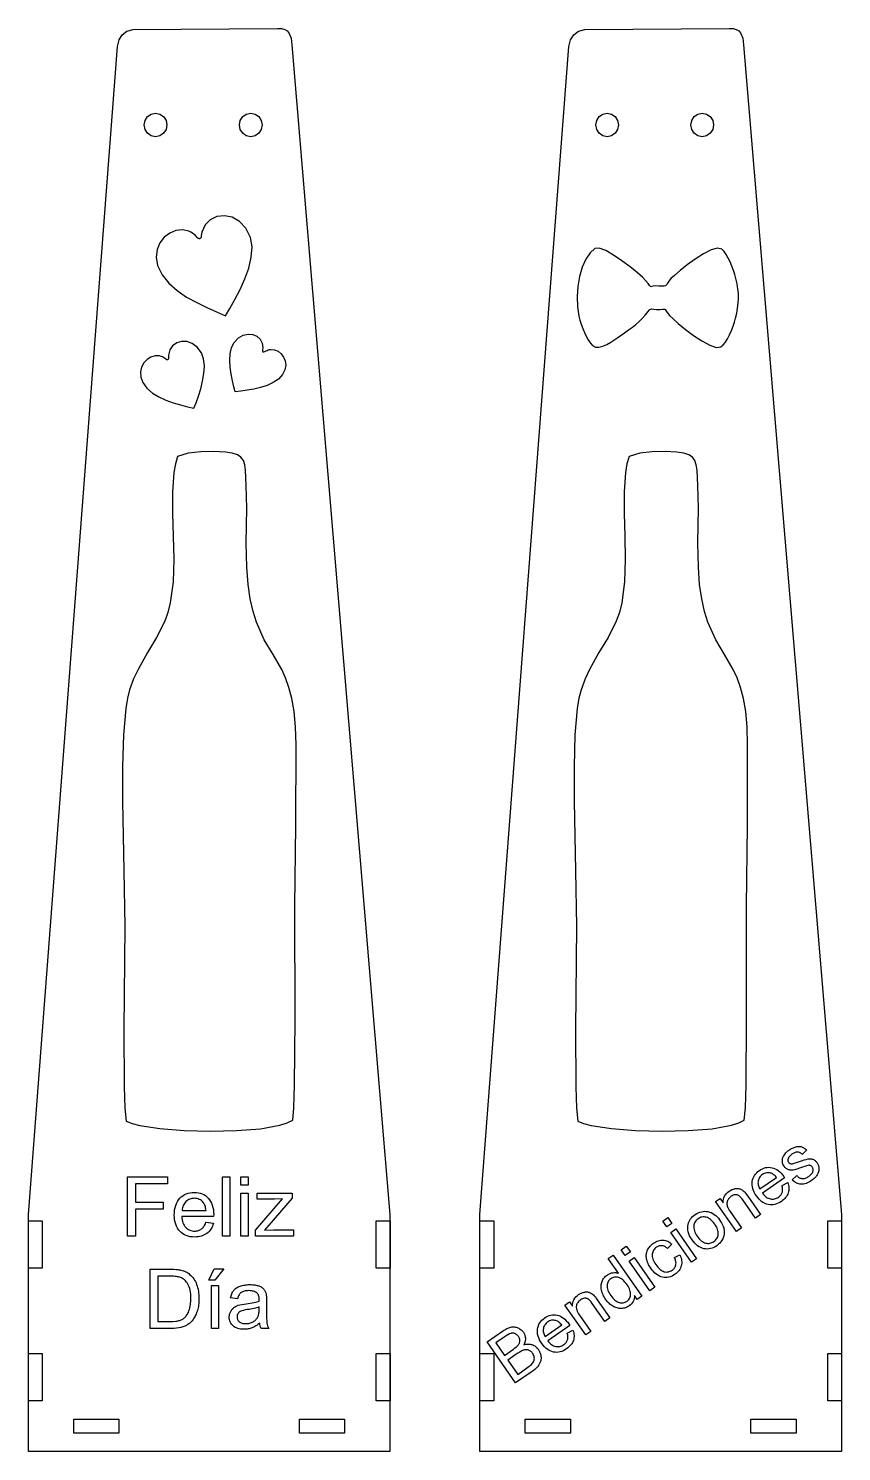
# Model space of a CAD drawing. Extents: x -1652 to 1470, y -458 to 1785.
# Drawn here: x -325.2 to -119.4, y -0.2 to 359.8 of the extents above; entities that cross this region are included whole.
import ezdxf

# ---------------------------------------------------------------- set-up
doc = ezdxf.new("R2010")
doc.units = 0
doc.layers.add('LAYER_1', color=7, linetype='CONTINUOUS')

msp = doc.modelspace()

# ---------------------------------------------------------------- linework, layer by layer
at = {"layer": 'LAYER_1', "color": 114}
for points in [[(-298.6866, 359.5224), (-262.1616, 359.8224), (-261.1616, 359.7724), (-260.3616, 359.5474), (-259.7366, 359.1974), (-259.2866, 358.6974), (-258.7366, 357.3724), (-258.5366, 355.6974), (-233.7616, 59.7724), (-233.7616, -0.1776), (-325.2366, -0.1776), (-325.2366, 59.7724), (-302.7116, 355.2724), (-302.2866, 356.9474), (-301.5116, 358.2224), (-300.3366, 359.0974), (-298.6866, 359.5224)], [(-184.3865, 359.5224), (-147.8615, 359.8224), (-146.8615, 359.7724), (-146.0615, 359.5474), (-145.4365, 359.1974), (-144.9865, 358.6974), (-144.4365, 357.3724), (-144.2365, 355.6974), (-119.4615, 59.7724), (-119.4615, -0.1776), (-210.9365, -0.1776), (-210.9365, 59.7724), (-188.4115, 355.2724), (-187.9865, 356.9474), (-187.2115, 358.2224), (-186.0365, 359.0974), (-184.3865, 359.5224)], [(-293.0616, 338.4224), (-291.9366, 338.1724), (-291.0366, 337.5474), (-290.4116, 336.5724), (-290.1866, 335.4224), (-290.4116, 334.2474), (-291.0366, 333.2974), (-291.9366, 332.6474), (-293.0616, 332.4224), (-294.1616, 332.6474), (-295.0866, 333.2974), (-295.6866, 334.2474), (-295.9116, 335.4224), (-295.6866, 336.5724), (-295.0866, 337.5474), (-294.1616, 338.1724), (-293.0616, 338.4224)], [(-268.9616, 338.4224), (-267.8616, 338.1724), (-266.9366, 337.5474), (-266.3366, 336.5724), (-266.1116, 335.4224), (-266.3366, 334.2474), (-266.9366, 333.2974), (-267.8616, 332.6474), (-268.9616, 332.4224), (-270.0866, 332.6474), (-270.9866, 333.2974), (-271.6116, 334.2474), (-271.8366, 335.4224), (-271.6116, 336.5724), (-270.9866, 337.5474), (-270.0866, 338.1724), (-268.9616, 338.4224)], [(-178.7615, 338.4224), (-177.6365, 338.1724), (-176.7365, 337.5474), (-176.1115, 336.5724), (-175.8865, 335.4224), (-176.1115, 334.2474), (-176.7365, 333.2974), (-177.6365, 332.6474), (-178.7615, 332.4224), (-179.8615, 332.6474), (-180.7865, 333.2974), (-181.3865, 334.2474), (-181.6115, 335.4224), (-181.3865, 336.5724), (-180.7865, 337.5474), (-179.8615, 338.1724), (-178.7615, 338.4224)], [(-154.6615, 338.4224), (-153.5615, 338.1724), (-152.6365, 337.5474), (-152.0365, 336.5724), (-151.8115, 335.4224), (-152.0365, 334.2474), (-152.6365, 333.2974), (-153.5615, 332.6474), (-154.6615, 332.4224), (-155.7865, 332.6474), (-156.6865, 333.2974), (-157.3115, 334.2474), (-157.5365, 335.4224), (-157.3115, 336.5724), (-156.6865, 337.5474), (-155.7865, 338.1724), (-154.6615, 338.4224)], [(-292.5271, 299.8773), (-291.3729, 297.4844), (-289.6794, 295.3736), (-287.5752, 293.5176), (-285.189, 291.8893), (-282.6494, 290.4614), (-280.0851, 289.2067), (-277.6246, 288.0981), (-275.3965, 287.1083), (-274.2502, 288.9791), (-272.9627, 291.228), (-271.6551, 293.7532), (-270.4481, 296.4527), (-269.4628, 299.2248), (-268.82, 301.9675), (-268.6407, 304.5791), (-269.0457, 306.9576), (-270.2157, 309.3416), (-271.8046, 311.0281), (-273.6554, 312.0491), (-275.611, 312.4371), (-277.5142, 312.2243), (-279.2079, 311.4429), (-280.5351, 310.1252), (-281.3386, 308.3036), (-281.4771, 307.4313), (-281.5348, 306.9605), (-281.5862, 306.8547), (-281.6542, 306.7689), (-281.7359, 306.7035), (-281.8286, 306.6588), (-281.9295, 306.6349), (-282.0358, 306.6322), (-282.1448, 306.651), (-282.2537, 306.6915), (-282.5104, 306.9405), (-282.9863, 307.4378), (-283.3089, 307.7297), (-283.6891, 308.0235), (-284.128, 308.2995), (-284.6264, 308.5375), (-286.2403, 308.8836), (-287.8878, 308.7058), (-289.4625, 308.0618), (-290.8583, 307.0097), (-291.9689, 305.6072), (-292.6881, 303.9124), (-292.9096, 301.9831), (-292.5271, 299.8773)], [(-260.8894, 272.3215), (-261.9589, 271.1439), (-263.2901, 270.22), (-264.8137, 269.5122), (-266.4605, 268.983), (-268.1613, 268.595), (-269.8469, 268.3107), (-271.448, 268.0926), (-272.8955, 267.9032), (-273.2356, 269.1722), (-273.5923, 270.6822), (-273.9137, 272.3543), (-274.1477, 274.1094), (-274.242, 275.8684), (-274.1447, 277.5524), (-273.8036, 279.0822), (-273.1667, 280.3789), (-272.0896, 281.5487), (-270.8907, 282.2467), (-269.6545, 282.5182), (-268.4658, 282.4085), (-267.4093, 281.9627), (-266.5698, 281.2261), (-266.0318, 280.244), (-265.8802, 279.0615), (-265.949, 278.5372), (-265.996, 278.257), (-265.9845, 278.1875), (-265.96, 278.1268), (-265.9242, 278.0753), (-265.8786, 278.0339), (-265.8247, 278.003), (-265.7642, 277.9834), (-265.6984, 277.9756), (-265.629, 277.9804), (-265.4393, 278.0797), (-265.0815, 278.2843), (-264.8467, 278.397), (-264.5784, 278.5011), (-264.2795, 278.5849), (-263.9529, 278.6368), (-262.9675, 278.5611), (-262.0518, 278.1789), (-261.2572, 277.5414), (-260.6348, 276.7), (-260.2356, 275.706), (-260.1109, 274.6107), (-260.3118, 273.4655), (-260.8894, 272.3215)], [(-296.2961, 270.2685), (-295.2447, 268.8046), (-293.8661, 267.5924), (-292.2428, 266.5984), (-290.4578, 265.7896), (-288.5937, 265.1327), (-286.7333, 264.5944), (-284.9594, 264.1416), (-283.3547, 263.741), (-282.8077, 265.1253), (-282.2106, 266.7787), (-281.6324, 268.6191), (-281.1418, 270.5643), (-280.8079, 272.5319), (-280.6994, 274.4399), (-280.8852, 276.206), (-281.4342, 277.7479), (-282.495, 279.204), (-283.7541, 280.1449), (-285.1104, 280.6106), (-286.4625, 280.641), (-287.7093, 280.276), (-288.7497, 279.5556), (-289.4823, 278.5199), (-289.806, 277.2086), (-289.7965, 276.6095), (-289.7799, 276.2881), (-289.8019, 276.2114), (-289.8372, 276.1461), (-289.8842, 276.0928), (-289.9409, 276.0521), (-290.0055, 276.0243), (-290.0763, 276.0101), (-290.1513, 276.0099), (-290.2288, 276.0242), (-290.4295, 276.1605), (-290.8057, 276.4372), (-291.0554, 276.5945), (-291.3439, 276.7463), (-291.6694, 276.8794), (-292.0303, 276.9801), (-293.1493, 277.0225), (-294.2293, 276.7108), (-295.2062, 276.0962), (-296.0158, 275.2298), (-296.5938, 274.1626), (-296.876, 272.946), (-296.7981, 271.6309), (-296.2961, 270.2685)], [(-287.5116, 251.5474), (-288.0366, 249.6474), (-288.4116, 247.4724), (-288.7616, 242.5974), (-288.7366, 237.1724), (-288.5616, 231.4224), (-288.4616, 225.5474), (-288.6366, 219.8474), (-289.3366, 214.5474), (-289.9366, 212.0974), (-290.7366, 209.8474), (-292.8116, 205.7474), (-295.1366, 201.9224), (-297.4866, 197.6974), (-298.6116, 195.2724), (-299.6366, 192.4974), (-300.1866, 190.3974), (-300.6116, 187.7724), (-301.1866, 181.1224), (-301.4366, 173.1474), (-301.4366, 164.3724), (-301.0616, 146.7474), (-300.8116, 132.7474), (-301.0616, 106.5474), (-300.9866, 92.0724), (-300.8116, 86.6724), (-300.4866, 83.3724), (-299.0116, 82.7974), (-297.0616, 82.2974), (-291.9866, 81.5224), (-285.8366, 81.0224), (-279.1616, 80.8474), (-272.5366, 80.9974), (-266.4866, 81.4974), (-261.5616, 82.3974), (-259.7116, 82.9974), (-258.3366, 83.6724), (-258.0616, 86.7724), (-257.8866, 92.5724), (-257.7616, 108.9974), (-257.7866, 137.7474), (-257.5366, 158.1724), (-257.4866, 178.5974), (-257.6116, 183.1224), (-257.9616, 186.9974), (-258.5366, 190.2974), (-259.2866, 193.1224), (-260.1616, 195.5474), (-261.1366, 197.6974), (-263.3116, 201.4724), (-265.5366, 205.1974), (-267.5366, 209.6224), (-268.3866, 212.3224), (-269.1116, 215.4974), (-269.6366, 219.1974), (-269.9616, 223.5474), (-270.0866, 229.5974), (-270.0116, 234.0974), (-269.9366, 238.4974), (-270.0866, 244.1724), (-270.2866, 248.0474), (-270.4866, 249.4474), (-270.8366, 250.5474), (-271.4366, 251.3724), (-272.3366, 251.9724), (-273.6366, 252.3724), (-275.3866, 252.5974), (-278.3866, 252.7724), (-281.6366, 252.7474), (-284.7866, 252.3974), (-287.5116, 251.5474)], [(-173.2115, 251.5474), (-173.7365, 249.6474), (-174.1115, 247.4724), (-174.4615, 242.5974), (-174.4365, 237.1724), (-174.2615, 231.4224), (-174.1615, 225.5474), (-174.3365, 219.8474), (-175.0365, 214.5474), (-175.6365, 212.0974), (-176.4365, 209.8474), (-178.5115, 205.7474), (-180.8365, 201.9224), (-183.1865, 197.6974), (-184.3115, 195.2724), (-185.3365, 192.4974), (-185.8865, 190.3974), (-186.3115, 187.7724), (-186.8865, 181.1224), (-187.1365, 173.1474), (-187.1365, 164.3724), (-186.7615, 146.7474), (-186.5115, 132.7474), (-186.7615, 106.5474), (-186.6865, 92.0724), (-186.5115, 86.6724), (-186.1865, 83.3724), (-184.7115, 82.7974), (-182.7615, 82.2974), (-177.6865, 81.5224), (-171.5365, 81.0224), (-164.8615, 80.8474), (-158.2365, 80.9974), (-152.1865, 81.4974), (-147.2615, 82.3974), (-145.4115, 82.9974), (-144.0365, 83.6724), (-143.7615, 86.7724), (-143.5865, 92.5724), (-143.4615, 108.9974), (-143.4865, 137.7474), (-143.2365, 158.1724), (-143.1865, 178.5974), (-143.3115, 183.1224), (-143.6615, 186.9974), (-144.2365, 190.2974), (-144.9865, 193.1224), (-145.8615, 195.5474), (-146.8365, 197.6974), (-149.0115, 201.4724), (-151.2365, 205.1974), (-153.2365, 209.6224), (-154.0865, 212.3224), (-154.8115, 215.4974), (-155.3365, 219.1974), (-155.6615, 223.5474), (-155.7865, 229.5974), (-155.7115, 234.0974), (-155.6365, 238.4974), (-155.7865, 244.1724), (-155.9865, 248.0474), (-156.1865, 249.4474), (-156.5365, 250.5474), (-157.1365, 251.3724), (-158.0365, 251.9724), (-159.3365, 252.3724), (-161.0865, 252.5974), (-164.0865, 252.7724), (-167.3365, 252.7474), (-170.4865, 252.3974), (-173.2115, 251.5474)], [(-325.2366, 58.1974), (-321.7366, 58.1974), (-321.7366, 46.1974), (-325.2366, 46.1974), (-325.2366, 58.1974)], [(-237.2116, 58.1974), (-233.7116, 58.1974), (-233.7116, 46.1974), (-237.2116, 46.1974), (-237.2116, 58.1974)], [(-210.9365, 58.1974), (-207.4365, 58.1974), (-207.4365, 46.1974), (-210.9365, 46.1974), (-210.9365, 58.1974)], [(-122.9115, 58.1974), (-119.4115, 58.1974), (-119.4115, 46.1974), (-122.9115, 46.1974), (-122.9115, 58.1974)], [(-325.2366, 24.6474), (-321.7366, 24.6474), (-321.7366, 12.6724), (-325.2366, 12.6724), (-325.2366, 24.6474)], [(-237.2116, 24.6474), (-233.7116, 24.6474), (-233.7116, 12.6724), (-237.2116, 12.6724), (-237.2116, 24.6474)], [(-210.9365, 24.6474), (-207.4365, 24.6474), (-207.4365, 12.6724), (-210.9365, 12.6724), (-210.9365, 24.6474)], [(-122.9115, 24.6474), (-119.4115, 24.6474), (-119.4115, 12.6724), (-122.9115, 12.6724), (-122.9115, 24.6474)], [(-313.7866, 4.4724), (-313.7866, 7.9724), (-302.3616, 7.9724), (-302.3616, 4.4724), (-313.7866, 4.4724)], [(-256.6366, 4.4724), (-256.6366, 7.9724), (-245.2116, 7.9724), (-245.2116, 4.4724), (-256.6366, 4.4724)], [(-199.4865, 4.4724), (-199.4865, 7.9724), (-188.0615, 7.9724), (-188.0615, 4.4724), (-199.4865, 4.4724)], [(-142.3365, 4.4724), (-142.3365, 7.9724), (-130.9115, 7.9724), (-130.9115, 4.4724), (-142.3365, 4.4724)]]:
    msp.add_lwpolyline(points, close=True, dxfattribs=at)
at = {"layer": 'LAYER_1'}
msp.add_lwpolyline([(-181.8712, 304.1826), (-183.0862, 303.0949), (-184.1508, 301.476), (-185.0387, 299.441), (-185.7233, 297.105), (-186.1783, 294.5832), (-186.3773, 291.9906), (-186.2939, 289.4424), (-185.9016, 287.0538), (-185.6316, 286.0395), (-185.3091, 284.9981), (-184.937, 283.955), (-184.5184, 282.9353), (-184.056, 281.9645), (-183.5529, 281.0678), (-183.012, 280.2705), (-182.4363, 279.598), (-181.7244, 279.2006), (-180.8397, 279.1787), (-179.8456, 279.4457), (-178.8056, 279.9151), (-177.7831, 280.5002), (-176.8415, 281.1143), (-176.0443, 281.6711), (-175.4548, 282.0837), (-174.328, 282.8476), (-173.304, 283.5659), (-172.366, 284.2623), (-171.4972, 284.9602), (-170.6808, 285.6832), (-169.9001, 286.4549), (-169.1381, 287.2988), (-168.3782, 288.2385), (-168.1347, 288.5237), (-167.9158, 288.7111), (-167.7054, 288.818), (-167.4876, 288.8619), (-166.9657, 288.8297), (-166.2222, 288.7534), (-165.3082, 288.7389), (-164.7329, 288.7874), (-164.3986, 288.8425), (-164.2081, 288.8479), (-164.0639, 288.7472), (-163.8685, 288.4841), (-163.5245, 288.0022), (-162.9345, 287.2452), (-162.1311, 286.4265), (-160.7316, 285.1853), (-158.9168, 283.7076), (-156.8673, 282.1793), (-154.7637, 280.7866), (-152.7868, 279.7153), (-151.1171, 279.1516), (-149.9354, 279.2814), (-149.3722, 279.7594), (-148.8162, 280.4665), (-148.2786, 281.3487), (-147.7705, 282.3526), (-147.303, 283.4243), (-146.8872, 284.5102), (-146.5343, 285.5565), (-146.2553, 286.5096), (-145.9424, 287.8052), (-145.7131, 289.06), (-145.5686, 290.2895), (-145.5104, 291.5089), (-145.5396, 292.7337), (-145.6577, 293.9793), (-145.8659, 295.2609), (-146.1655, 296.594), (-146.44, 297.587), (-146.7759, 298.6348), (-147.1669, 299.7001), (-147.6065, 300.7454), (-148.0882, 301.7333), (-148.6058, 302.6263), (-149.1528, 303.3869), (-149.7228, 303.9779), (-150.8336, 304.2426), (-152.4405, 303.7919), (-154.3668, 302.8126), (-156.4355, 301.4916), (-158.47, 300.0158), (-160.2933, 298.5721), (-161.7288, 297.3475), (-162.5996, 296.5287), (-163.0723, 295.9756), (-163.3794, 295.5227), (-163.5904, 295.1657), (-163.7746, 294.9002), (-164.0012, 294.7219), (-164.3398, 294.6263), (-164.8595, 294.6092), (-165.6297, 294.6661), (-166.527, 294.7032), (-167.0931, 294.6407), (-167.4259, 294.5487), (-167.6233, 294.4973), (-167.7831, 294.5566), (-168.0033, 294.7968), (-168.3819, 295.2879), (-169.0166, 296.1001), (-169.7385, 296.8189), (-171.1069, 298.0113), (-172.925, 299.4821), (-174.9959, 301.0361), (-177.1228, 302.4783), (-179.1089, 303.6135), (-180.7573, 304.2467), (-181.8712, 304.1826)], close=True, dxfattribs=at)
at = {"layer": 'LAYER_1', "color": 250}
for points in [[(-131.8867, 68.5441), (-130.7656, 69.6241), (-130.604, 69.4625), (-130.4384, 69.3203), (-130.2689, 69.1975), (-130.0953, 69.0941), (-129.9178, 69.01), (-129.7362, 68.9454), (-129.5507, 68.9002), (-129.3612, 68.8743), (-129.1679, 68.8677), (-128.9713, 68.8824), (-128.7713, 68.9183), (-128.5681, 68.9755), (-128.3615, 69.0538), (-128.1517, 69.1533), (-127.9386, 69.2739), (-127.7224, 69.4156), (-127.5134, 69.5695), (-127.3265, 69.7247), (-127.1617, 69.881), (-127.019, 70.0386), (-126.8982, 70.1974), (-126.7994, 70.3574), (-126.7225, 70.5185), (-126.6675, 70.6809), (-126.6315, 70.8422), (-126.6115, 70.9979), (-126.6074, 71.148), (-126.6194, 71.2927), (-126.6473, 71.432), (-126.6913, 71.566), (-126.7512, 71.6947), (-126.8272, 71.8183), (-126.9061, 71.9192), (-126.993, 72.0061), (-127.0876, 72.0792), (-127.1901, 72.1384), (-127.3003, 72.1837), (-127.4183, 72.2151), (-127.544, 72.2327), (-127.6773, 72.2363), (-127.9204, 72.2022), (-128.2693, 72.1116), (-128.7239, 71.9643), (-129.2842, 71.7601), (-130.0513, 71.48), (-130.7025, 71.2633), (-131.2375, 71.1095), (-131.656, 71.0181), (-131.8351, 70.994), (-132.0103, 70.982), (-132.1814, 70.9821), (-132.3487, 70.9941), (-132.512, 71.0181), (-132.6714, 71.0539), (-132.827, 71.1016), (-132.9787, 71.1609), (-133.1252, 71.2307), (-133.2648, 71.3096), (-133.3977, 71.3977), (-133.5239, 71.495), (-133.6433, 71.6015), (-133.7561, 71.7172), (-133.8623, 71.842), (-133.9618, 71.976), (-134.1193, 72.2337), (-134.242, 72.5014), (-134.3293, 72.7799), (-134.3808, 73.07), (-134.3992, 73.3624), (-134.3836, 73.6515), (-134.3342, 73.937), (-134.2513, 74.2187), (-134.1618, 74.4373), (-134.04, 74.667), (-133.8856, 74.9074), (-133.6984, 75.1584), (-133.4831, 75.4062), (-133.2447, 75.6421), (-132.9836, 75.8661), (-132.6999, 76.078), (-132.4793, 76.2261), (-132.2597, 76.3615), (-132.0412, 76.4841), (-131.8239, 76.594), (-131.6076, 76.6911), (-131.3925, 76.7756), (-131.1787, 76.8473), (-130.9661, 76.9062), (-130.7577, 76.9522), (-130.5563, 76.9852), (-130.362, 77.0049), (-130.1748, 77.0114), (-129.9947, 77.0046), (-129.8217, 76.9843), (-129.6558, 76.9506), (-129.4969, 76.9033), (-129.3406, 76.8436), (-129.1843, 76.7703), (-129.0281, 76.6834), (-128.8719, 76.5828), (-128.7155, 76.4685), (-128.5589, 76.3405), (-128.4021, 76.1987), (-128.245, 76.0432), (-129.3724, 75.0045), (-129.4974, 75.1277), (-129.627, 75.2358), (-129.7611, 75.3289), (-129.8997, 75.407), (-130.0427, 75.4699), (-130.1901, 75.5177), (-130.3419, 75.5503), (-130.498, 75.5677), (-130.659, 75.5699), (-130.8232, 75.5546), (-130.9906, 75.5217), (-131.1613, 75.4713), (-131.3353, 75.4033), (-131.5127, 75.3177), (-131.6935, 75.2144), (-131.8777, 75.0934), (-132.0867, 74.941), (-132.2735, 74.7904), (-132.4383, 74.6418), (-132.5809, 74.4951), (-132.7014, 74.3504), (-132.7999, 74.2077), (-132.8762, 74.0671), (-132.9304, 73.9285), (-132.9666, 73.7925), (-132.989, 73.6618), (-132.9975, 73.5364), (-132.9922, 73.4161), (-132.9729, 73.3009), (-132.9397, 73.1907), (-132.8925, 73.0855), (-132.8313, 72.9852), (-132.7381, 72.8715), (-132.629, 72.777), (-132.5045, 72.7021), (-132.3653, 72.6468), (-132.2068, 72.6111), (-132.0331, 72.5989), (-131.844, 72.6107), (-131.6396, 72.6467), (-130.2833, 73.1061), (-129.5371, 73.37), (-128.9047, 73.5782), (-128.3863, 73.7313), (-127.9823, 73.8298), (-127.8092, 73.8598), (-127.6391, 73.8784), (-127.4717, 73.8855), (-127.3071, 73.881), (-127.1451, 73.8649), (-126.9858, 73.837), (-126.829, 73.7974), (-126.6747, 73.746), (-126.5241, 73.6829), (-126.3787, 73.6063), (-126.2382, 73.5163), (-126.1026, 73.4128), (-125.972, 73.296), (-125.8461, 73.166), (-125.725, 73.0229), (-125.6085, 72.8666), (-125.5043, 72.7042), (-125.4133, 72.5358), (-125.3355, 72.3616), (-125.271, 72.1816), (-125.2197, 71.9959), (-125.1816, 71.8043), (-125.1568, 71.6071), (-125.1452, 71.4042), (-125.1481, 71.199), (-125.1668, 70.9946), (-125.2013, 70.7911), (-125.2515, 70.5884), (-125.3175, 70.3863), (-125.3992, 70.1849), (-125.4967, 69.9841), (-125.61, 69.7837), (-125.7384, 69.5875), (-125.8792, 69.3971), (-126.0322, 69.2122), (-126.1977, 69.033), (-126.3757, 68.8593), (-126.5662, 68.6912), (-126.7694, 68.5286), (-126.9852, 68.3714), (-127.3474, 68.1322), (-127.7012, 67.9275), (-128.0466, 67.757), (-128.3837, 67.621), (-128.7124, 67.5193), (-129.0326, 67.452), (-129.3442, 67.4191), (-129.6474, 67.4205), (-129.943, 67.4544), (-130.2344, 67.5187), (-130.5213, 67.6134), (-130.8038, 67.7387), (-131.0817, 67.8943), (-131.3549, 68.0805), (-131.6232, 68.2971), (-131.8867, 68.5441)], [(-300.1411, 54.3169), (-300.1411, 69.2812), (-290.0465, 69.2812), (-290.0465, 67.5256), (-298.1556, 67.5256), (-298.1556, 62.8649), (-291.1333, 62.8649), (-291.1333, 61.1093), (-298.1556, 61.1093), (-298.1556, 54.3169), (-300.1411, 54.3169)], [(-276.1272, 54.3169), (-276.1272, 69.2812), (-274.288, 69.2812), (-274.288, 54.3169), (-276.1272, 54.3169)], [(-271.4422, 67.1912), (-271.4422, 69.2812), (-269.603, 69.2812), (-269.603, 67.1912), (-271.4422, 67.1912)], [(-134.4636, 67.0983), (-133.0302, 67.8533), (-132.9208, 67.5125), (-132.8394, 67.1762), (-132.7858, 66.8445), (-132.7601, 66.5173), (-132.7623, 66.1947), (-132.7922, 65.8768), (-132.8499, 65.5636), (-132.9353, 65.2551), (-133.0499, 64.9538), (-133.1928, 64.6622), (-133.364, 64.3802), (-133.5637, 64.1079), (-133.7918, 63.8452), (-134.0483, 63.592), (-134.3333, 63.3484), (-134.6469, 63.1142), (-135.0599, 62.8499), (-135.4737, 62.6324), (-135.8885, 62.4616), (-136.304, 62.3375), (-136.7204, 62.2601), (-137.1376, 62.2295), (-137.5554, 62.2456), (-137.974, 62.3085), (-138.3877, 62.417), (-138.7887, 62.5724), (-139.1772, 62.7746), (-139.5532, 63.0237), (-139.9167, 63.3195), (-140.2678, 63.6623), (-140.6065, 64.0519), (-140.9328, 64.4883), (-141.2386, 64.9608), (-141.4957, 65.428), (-141.7038, 65.8898), (-141.8631, 66.3463), (-141.9733, 66.7976), (-142.0345, 67.2436), (-142.0466, 67.6844), (-142.0094, 68.12), (-141.9263, 68.542), (-141.8025, 68.9442), (-141.6379, 69.3263), (-141.4325, 69.6886), (-141.1861, 70.0308), (-140.8987, 70.353), (-140.5701, 70.6552), (-140.2002, 70.9372), (-139.8203, 71.1781), (-139.4354, 71.3748), (-139.0453, 71.5274), (-138.65, 71.6357), (-138.2496, 71.6997), (-137.8439, 71.7196), (-137.433, 71.6953), (-137.0167, 71.6267), (-136.6047, 71.5135), (-136.2042, 71.353), (-135.8153, 71.1453), (-135.438, 70.8905), (-135.0724, 70.5888), (-134.7184, 70.2402), (-134.3762, 69.8448), (-134.0457, 69.4028), (-133.8157, 69.0566), (-139.4306, 65.1435), (-139.1945, 64.8608), (-138.9534, 64.6086), (-138.7073, 64.3867), (-138.4564, 64.1953), (-138.2006, 64.0341), (-137.94, 63.9032), (-137.6745, 63.8025), (-137.4043, 63.7321), (-137.134, 63.6914), (-136.8683, 63.6779), (-136.6072, 63.6915), (-136.3507, 63.7325), (-136.0987, 63.8008), (-135.8511, 63.8965), (-135.608, 64.0197), (-135.3692, 64.1704), (-135.2015, 64.2959), (-135.0483, 64.4285), (-134.9094, 64.5682), (-134.7848, 64.715), (-134.6745, 64.8688), (-134.5785, 65.0297), (-134.4966, 65.1977), (-134.429, 65.3728), (-134.3776, 65.556), (-134.342, 65.7486), (-134.3223, 65.9503), (-134.3186, 66.1614), (-134.3308, 66.3817), (-134.359, 66.6113), (-134.4033, 66.8502), (-134.4636, 67.0983)], [(-140.0914, 66.2445), (-135.8847, 69.1725), (-136.071, 69.3847), (-136.2569, 69.5751), (-136.4422, 69.7436), (-136.627, 69.8905), (-136.8111, 70.0156), (-136.9947, 70.119), (-137.1775, 70.2008), (-137.3597, 70.261), (-137.6389, 70.324), (-137.9131, 70.356), (-138.1823, 70.357), (-138.4466, 70.3271), (-138.706, 70.266), (-138.9604, 70.1738), (-139.2098, 70.0505), (-139.4543, 69.896), (-139.6635, 69.7375), (-139.851, 69.5665), (-140.017, 69.383), (-140.1613, 69.187), (-140.2842, 68.9787), (-140.3855, 68.7579), (-140.4654, 68.5249), (-140.5239, 68.2795), (-140.5588, 68.0275), (-140.5681, 67.7748), (-140.5518, 67.5212), (-140.5102, 67.267), (-140.4432, 67.0121), (-140.351, 66.7567), (-140.2337, 66.5008), (-140.0914, 66.2445)], [(-280.3107, 57.8281), (-278.4088, 57.5773), (-278.5319, 57.1747), (-278.6791, 56.795), (-278.8505, 56.4383), (-279.0458, 56.1047), (-279.2652, 55.7943), (-279.5085, 55.5072), (-279.7758, 55.2434), (-280.0669, 55.0031), (-280.3804, 54.7887), (-280.7148, 54.6028), (-281.0702, 54.4453), (-281.4467, 54.3165), (-281.8442, 54.2161), (-282.2628, 54.1444), (-282.7025, 54.1014), (-283.1635, 54.087), (-283.7412, 54.1099), (-284.2882, 54.1784), (-284.8045, 54.2927), (-285.2901, 54.4528), (-285.745, 54.6585), (-286.1692, 54.91), (-286.5627, 55.2071), (-286.9255, 55.55), (-287.2512, 55.933), (-287.5335, 56.3532), (-287.7724, 56.8105), (-287.9678, 57.3047), (-288.1199, 57.8358), (-288.2284, 58.4038), (-288.2936, 59.0085), (-288.3153, 59.6498), (-288.2934, 60.3127), (-288.2277, 60.9376), (-288.1182, 61.5245), (-287.9648, 62.0733), (-287.7674, 62.5839), (-287.5261, 63.0561), (-287.2408, 63.49), (-286.9115, 63.8855), (-286.5471, 64.2393), (-286.1565, 64.5459), (-285.7398, 64.8051), (-285.297, 65.0172), (-284.8281, 65.182), (-284.333, 65.2997), (-283.8118, 65.3703), (-283.2645, 65.3938), (-282.7348, 65.3708), (-282.23, 65.3016), (-281.75, 65.1864), (-281.2947, 65.025), (-280.8643, 64.8174), (-280.4587, 64.5635), (-280.0779, 64.2634), (-279.722, 63.9169), (-279.3999, 63.5284), (-279.1205, 63.1024), (-278.8841, 62.6389), (-278.6905, 62.1378), (-278.5399, 61.5991), (-278.4323, 61.0229), (-278.3676, 60.4091), (-278.3461, 59.7578), (-278.3566, 59.2702), (-286.4343, 59.2702), (-286.3958, 58.8377), (-286.3323, 58.431), (-286.2439, 58.0503), (-286.1304, 57.6957), (-285.9918, 57.3672), (-285.8279, 57.0649), (-285.6388, 56.7888), (-285.4242, 56.5392), (-285.1911, 56.3175), (-284.9436, 56.1252), (-284.682, 55.9624), (-284.4062, 55.8291), (-284.1164, 55.7253), (-283.8126, 55.6512), (-283.495, 55.6067), (-283.1635, 55.5918), (-282.916, 55.6001), (-282.6776, 55.6251), (-282.4485, 55.6667), (-282.2287, 55.725), (-282.0181, 55.7999), (-281.817, 55.8915), (-281.6252, 55.9998), (-281.4428, 56.1247), (-281.2685, 56.2679), (-281.1037, 56.431), (-280.9483, 56.6141), (-280.8022, 56.817), (-280.6655, 57.0399), (-280.538, 57.2827), (-280.4198, 57.5454), (-280.3107, 57.8281)], [(-271.4422, 54.3169), (-271.4422, 65.1639), (-269.603, 65.1639), (-269.603, 54.3169), (-271.4422, 54.3169)], [(-267.7709, 54.3169), (-267.7709, 55.8147), (-260.9018, 63.7427), (-262.9604, 63.68), (-267.3529, 63.68), (-267.3529, 65.1639), (-258.5122, 65.1639), (-258.5122, 63.9552), (-264.3921, 57.0792), (-265.5172, 55.8008), (-263.1973, 55.9053), (-258.1778, 55.9053), (-258.1778, 54.3169), (-267.7709, 54.3169)], [(-146.0449, 55.5111), (-151.2892, 63.0415), (-150.1422, 63.8414), (-149.3959, 62.7707), (-149.3791, 63.214), (-149.3126, 63.6348), (-149.1963, 64.0329), (-149.0301, 64.4084), (-148.8139, 64.7611), (-148.5477, 65.0912), (-148.2313, 65.3985), (-147.8648, 65.683), (-147.5202, 65.8999), (-147.1684, 66.0762), (-146.9897, 66.1492), (-146.8091, 66.2122), (-146.6265, 66.2651), (-146.442, 66.3081), (-146.2593, 66.3416), (-146.0824, 66.3637), (-145.9111, 66.3746), (-145.7456, 66.3743), (-145.5858, 66.3628), (-145.4317, 66.3404), (-145.2833, 66.3069), (-145.1406, 66.2626), (-144.8648, 66.1464), (-144.5968, 65.9967), (-144.3367, 65.8132), (-144.085, 65.5956), (-143.9076, 65.4074), (-143.6923, 65.1459), (-143.4394, 64.8117), (-143.1491, 64.4054), (-139.9256, 59.7763), (-141.2016, 58.8868), (-144.3923, 63.466), (-144.6557, 63.8245), (-144.9039, 64.1212), (-145.1367, 64.3561), (-145.3537, 64.5292), (-145.4602, 64.5953), (-145.5705, 64.6514), (-145.6845, 64.6975), (-145.8024, 64.7336), (-145.924, 64.7597), (-146.0494, 64.7758), (-146.1786, 64.782), (-146.3116, 64.7781), (-146.5796, 64.7405), (-146.8439, 64.6632), (-147.1046, 64.546), (-147.3616, 64.389), (-147.5569, 64.2413), (-147.7337, 64.0823), (-147.892, 63.9121), (-148.0319, 63.7305), (-148.1535, 63.5377), (-148.2567, 63.3335), (-148.3418, 63.1178), (-148.4087, 62.8908), (-148.4473, 62.65), (-148.4472, 62.3931), (-148.4085, 62.1202), (-148.3312, 61.8312), (-148.2151, 61.526), (-148.0602, 61.2047), (-147.8666, 60.8671), (-147.6342, 60.5133), (-144.7688, 56.4005), (-146.0449, 55.5111)], [(-286.3298, 60.7749), (-280.2898, 60.7749), (-280.327, 61.1064), (-280.3785, 61.4164), (-280.4442, 61.7048), (-280.5241, 61.9719), (-280.6179, 62.2176), (-280.7258, 62.4419), (-280.8475, 62.6449), (-280.983, 62.8266), (-281.2094, 63.0753), (-281.4525, 63.2909), (-281.712, 63.4735), (-281.9879, 63.623), (-282.2802, 63.7393), (-282.5887, 63.8224), (-282.9133, 63.8724), (-283.2541, 63.889), (-283.5638, 63.8758), (-283.8609, 63.8361), (-284.1453, 63.77), (-284.417, 63.6774), (-284.6763, 63.5584), (-284.9229, 63.4129), (-285.1571, 63.241), (-285.3789, 63.0426), (-285.5812, 62.822), (-285.7596, 62.5835), (-285.9143, 62.3269), (-286.045, 62.0525), (-286.152, 61.76), (-286.2351, 61.4496), (-286.2944, 61.1212), (-286.3298, 60.7749)], [(-163.6148, 56.6481), (-164.6356, 58.1149), (-163.3595, 59.0043), (-162.3387, 57.5375), (-163.6148, 56.6481)], [(-157.2572, 53.3759), (-157.592, 53.8942), (-157.8668, 54.4042), (-158.0814, 54.9057), (-158.236, 55.3988), (-158.3305, 55.8833), (-158.3649, 56.3593), (-158.3393, 56.8267), (-158.2535, 57.2855), (-158.1411, 57.6551), (-157.9971, 58.0078), (-157.8215, 58.3436), (-157.6141, 58.6626), (-157.3751, 58.9646), (-157.1044, 59.2497), (-156.8021, 59.518), (-156.4681, 59.7693), (-156.0777, 60.018), (-155.683, 60.2225), (-155.2839, 60.3829), (-154.8806, 60.499), (-154.4729, 60.5708), (-154.0608, 60.5985), (-153.6442, 60.582), (-153.2232, 60.5212), (-152.8059, 60.4156), (-152.4029, 60.2644), (-152.0139, 60.0677), (-151.6389, 59.8252), (-151.2777, 59.537), (-150.9304, 59.203), (-150.5967, 58.8231), (-150.2766, 58.3973), (-150.0372, 58.0392), (-149.825, 57.6908), (-149.6399, 57.3522), (-149.4819, 57.0235), (-149.3509, 56.7047), (-149.2469, 56.3957), (-149.1699, 56.0967), (-149.1198, 55.8077), (-149.0944, 55.5243), (-149.0893, 55.2441), (-149.1046, 54.9673), (-149.1403, 54.6935), (-149.1965, 54.4227), (-149.2733, 54.1549), (-149.3706, 53.8898), (-149.4887, 53.6275), (-149.6235, 53.3731), (-149.7733, 53.1296), (-149.9381, 52.8972), (-150.1178, 52.6758), (-150.3124, 52.4655), (-150.5219, 52.2663), (-150.7461, 52.0782), (-150.9852, 51.9014), (-151.3826, 51.6485), (-151.783, 51.4403), (-152.1862, 51.2771), (-152.5925, 51.1587), (-153.0017, 51.0852), (-153.4139, 51.0567), (-153.8292, 51.0731), (-154.2476, 51.1346), (-154.663, 51.2423), (-155.0673, 51.3994), (-155.4603, 51.6059), (-155.8421, 51.8618), (-156.2127, 52.1668), (-156.5721, 52.5209), (-156.9203, 52.9239), (-157.2572, 53.3759)], [(-155.9458, 54.2893), (-155.6921, 53.9456), (-155.4345, 53.6385), (-155.173, 53.3679), (-154.9077, 53.1339), (-154.6385, 52.9363), (-154.3655, 52.7754), (-154.0886, 52.651), (-153.8079, 52.5631), (-153.527, 52.5082), (-153.2518, 52.4829), (-152.9822, 52.487), (-152.7182, 52.5206), (-152.4597, 52.5836), (-152.2066, 52.6759), (-151.9589, 52.7976), (-151.7164, 52.9486), (-151.4917, 53.1221), (-151.2928, 53.3111), (-151.1197, 53.5158), (-150.9724, 53.7361), (-150.8507, 53.9721), (-150.7547, 54.2239), (-150.6843, 54.4914), (-150.6396, 54.7747), (-150.6258, 55.0708), (-150.6483, 55.3766), (-150.7072, 55.6921), (-150.8023, 56.0176), (-150.9338, 56.353), (-151.1016, 56.6984), (-151.3056, 57.0538), (-151.546, 57.4194), (-151.7915, 57.7507), (-152.0423, 58.0471), (-152.2982, 58.3086), (-152.5592, 58.5353), (-152.8254, 58.727), (-153.0966, 58.8838), (-153.3728, 59.0058), (-153.6541, 59.0928), (-153.9348, 59.1478), (-154.2096, 59.1735), (-154.4784, 59.17), (-154.7412, 59.1371), (-154.9981, 59.075), (-155.2492, 58.9837), (-155.4944, 58.863), (-155.7338, 58.7131), (-155.9598, 58.5397), (-156.1601, 58.3507), (-156.3348, 58.1463), (-156.4838, 57.9264), (-156.6071, 57.6911), (-156.7047, 57.4404), (-156.7765, 57.1744), (-156.8225, 56.893), (-156.8377, 56.5994), (-156.8171, 56.2967), (-156.7609, 55.9849), (-156.669, 55.664), (-156.5416, 55.334), (-156.3785, 54.9949), (-156.1799, 54.6466), (-155.9458, 54.2893)], [(-157.3946, 47.7212), (-162.6418, 55.2517), (-161.3657, 56.1411), (-156.1186, 48.6107), (-157.3946, 47.7212)], [(-174.1537, 49.4148), (-175.1745, 50.8816), (-173.8983, 51.7711), (-172.8775, 50.3043), (-174.1537, 49.4148)], [(-161.7056, 48.8912), (-160.3396, 49.6015), (-160.1804, 49.243), (-160.0538, 48.8881), (-159.9598, 48.5369), (-159.8982, 48.1894), (-159.869, 47.8456), (-159.8721, 47.5057), (-159.9075, 47.1695), (-159.9751, 46.8372), (-160.0737, 46.5131), (-160.2001, 46.2037), (-160.3544, 45.9089), (-160.5365, 45.6287), (-160.7466, 45.3631), (-160.9846, 45.112), (-161.2506, 44.8754), (-161.5446, 44.6533), (-161.9333, 44.4061), (-162.3248, 44.2038), (-162.7191, 44.0465), (-163.1163, 43.9341), (-163.5164, 43.8664), (-163.9193, 43.8434), (-164.3251, 43.8651), (-164.7337, 43.9313), (-165.1397, 44.0447), (-165.5353, 44.2058), (-165.9205, 44.4145), (-166.2955, 44.6709), (-166.6602, 44.975), (-167.0146, 45.3267), (-167.3589, 45.726), (-167.693, 46.173), (-167.8951, 46.4774), (-168.0783, 46.7811), (-168.2425, 47.0841), (-168.3876, 47.3865), (-168.5135, 47.6882), (-168.62, 47.9892), (-168.7071, 48.2895), (-168.7746, 48.5892), (-168.8218, 48.8859), (-168.8457, 49.1773), (-168.8464, 49.4635), (-168.8237, 49.7445), (-168.7778, 50.0205), (-168.7087, 50.2915), (-168.6162, 50.5575), (-168.5005, 50.8187), (-168.3661, 51.0709), (-168.2174, 51.3122), (-168.0543, 51.5424), (-167.8769, 51.7615), (-167.685, 51.9696), (-167.4785, 52.1666), (-167.2575, 52.3524), (-167.0217, 52.527), (-166.7151, 52.7263), (-166.409, 52.8964), (-166.1034, 53.0375), (-165.7984, 53.1494), (-165.4938, 53.2322), (-165.1896, 53.2857), (-164.8858, 53.3099), (-164.5823, 53.3049), (-164.2822, 53.2719), (-163.9884, 53.2102), (-163.701, 53.1198), (-163.4197, 53.0009), (-163.1446, 52.8533), (-162.8755, 52.6774), (-162.6124, 52.473), (-162.3552, 52.2403), (-163.4648, 51.184), (-163.6411, 51.3341), (-163.8178, 51.4666), (-163.9948, 51.5813), (-164.1724, 51.6783), (-164.3503, 51.7577), (-164.5286, 51.8193), (-164.7073, 51.8632), (-164.8865, 51.8894), (-165.0646, 51.8986), (-165.24, 51.8916), (-165.4129, 51.8684), (-165.5833, 51.8291), (-165.7513, 51.7739), (-165.9167, 51.7026), (-166.0798, 51.6155), (-166.2405, 51.5126), (-166.4683, 51.3379), (-166.67, 51.1495), (-166.8455, 50.9475), (-166.9946, 50.7317), (-167.1173, 50.5022), (-167.2136, 50.2589), (-167.2834, 50.0018), (-167.3265, 49.7309), (-167.3383, 49.4469), (-167.3139, 49.1507), (-167.2534, 48.8425), (-167.1566, 48.5223), (-167.0235, 48.19), (-166.854, 47.8458), (-166.6481, 47.4896), (-166.4056, 47.1215), (-166.1413, 46.7622), (-165.8769, 46.4411), (-165.6122, 46.1583), (-165.3475, 45.9139), (-165.0826, 45.7079), (-164.8176, 45.5405), (-164.5526, 45.4116), (-164.2876, 45.3214), (-164.0245, 45.2662), (-163.7653, 45.2399), (-163.5099, 45.2427), (-163.2584, 45.2745), (-163.0107, 45.3352), (-162.7668, 45.425), (-162.5267, 45.5438), (-162.2905, 45.6916), (-162.1114, 45.827), (-161.9502, 45.9715), (-161.807, 46.1249), (-161.6817, 46.2873), (-161.5741, 46.4586), (-161.4842, 46.639), (-161.4119, 46.8283), (-161.3572, 47.0266), (-161.3225, 47.2332), (-161.3102, 47.4474), (-161.3203, 47.6692), (-161.3528, 47.8985), (-161.4076, 48.1353), (-161.4847, 48.3797), (-161.5841, 48.6317), (-161.7056, 48.8912)], [(-171.1713, 38.317), (-171.8339, 39.2675), (-171.8411, 38.8728), (-171.8935, 38.4982), (-171.9912, 38.1439), (-172.1341, 37.81), (-172.3222, 37.4963), (-172.5556, 37.2032), (-172.8343, 36.9305), (-173.1582, 36.6785), (-173.3868, 36.5311), (-173.6217, 36.4025), (-173.8628, 36.2926), (-174.1102, 36.2013), (-174.3638, 36.1286), (-174.6236, 36.0746), (-174.8897, 36.0391), (-175.162, 36.0221), (-175.4362, 36.0243), (-175.7082, 36.0463), (-175.978, 36.0882), (-176.2457, 36.1498), (-176.5113, 36.231), (-176.775, 36.3318), (-177.0367, 36.4521), (-177.2966, 36.5919), (-177.5519, 36.7511), (-177.7999, 36.9275), (-178.0407, 37.1212), (-178.2742, 37.3322), (-178.5006, 37.5606), (-178.7198, 37.8063), (-178.9318, 38.0694), (-179.1368, 38.35), (-179.3247, 38.6325), (-179.4964, 38.9168), (-179.652, 39.2028), (-179.7914, 39.4905), (-179.9145, 39.7798), (-180.0211, 40.0708), (-180.1114, 40.3633), (-180.1851, 40.6574), (-180.241, 40.9496), (-180.2755, 41.2368), (-180.2888, 41.5188), (-180.2809, 41.7956), (-180.2518, 42.0673), (-180.2015, 42.3336), (-180.1301, 42.5947), (-180.0376, 42.8504), (-179.9275, 43.0977), (-179.801, 43.3336), (-179.6581, 43.5581), (-179.499, 43.7712), (-179.3235, 43.9729), (-179.1318, 44.1633), (-178.924, 44.3425), (-178.6999, 44.5104), (-178.5286, 44.6228), (-178.3559, 44.7229), (-178.1817, 44.8107), (-178.006, 44.8862), (-177.8288, 44.9496), (-177.6502, 45.0009), (-177.47, 45.0402), (-177.2884, 45.0676), (-176.9263, 45.0892), (-176.5741, 45.0726), (-176.4018, 45.0498), (-176.2321, 45.0172), (-176.065, 44.9747), (-175.9006, 44.9224), (-178.5003, 48.651), (-177.23, 49.5345), (-169.9891, 39.1408), (-171.1713, 38.317)], [(-167.9334, 40.488), (-173.1806, 48.0185), (-171.9046, 48.9079), (-166.6574, 41.3775), (-167.9334, 40.488)], [(-294.4442, 30.9683), (-294.4442, 45.9326), (-289.2889, 45.9326), (-288.4679, 45.9195), (-287.7502, 45.8799), (-287.43, 45.8501), (-287.1356, 45.8135), (-286.867, 45.7702), (-286.6242, 45.7201), (-286.3087, 45.6381), (-286.005, 45.5412), (-285.7131, 45.4293), (-285.4329, 45.3025), (-285.1645, 45.1608), (-284.9078, 45.0044), (-284.6629, 44.8332), (-284.4297, 44.6472), (-284.1426, 44.3879), (-283.8745, 44.1115), (-283.6252, 43.818), (-283.3947, 43.5073), (-283.183, 43.1793), (-282.9901, 42.8338), (-282.8158, 42.4709), (-282.6602, 42.0905), (-282.5219, 41.6942), (-282.4022, 41.284), (-282.301, 40.8597), (-282.2183, 40.4215), (-282.154, 39.9695), (-282.1081, 39.5036), (-282.0807, 39.0239), (-282.0715, 38.5305), (-282.0777, 38.1107), (-282.0963, 37.703), (-282.1274, 37.3074), (-282.1708, 36.9239), (-282.2266, 36.5524), (-282.2949, 36.193), (-282.3755, 35.8457), (-282.4686, 35.5105), (-282.5715, 35.1884), (-282.6815, 34.8803), (-282.7986, 34.5864), (-282.9228, 34.3066), (-283.0539, 34.041), (-283.1921, 33.7897), (-283.3372, 33.5527), (-283.4892, 33.33), (-283.6476, 33.1202), (-283.8094, 32.9218), (-283.9745, 32.735), (-284.1432, 32.5597), (-284.3155, 32.396), (-284.4915, 32.244), (-284.6712, 32.1036), (-284.8547, 31.975), (-285.0438, 31.8547), (-285.2426, 31.7418), (-285.4511, 31.6365), (-285.6693, 31.5387), (-285.8972, 31.4484), (-286.1346, 31.3656), (-286.3816, 31.2904), (-286.6381, 31.2226), (-287.1822, 31.1109), (-287.7645, 31.0314), (-288.3854, 30.984), (-289.0451, 30.9683), (-294.4442, 30.9683)], [(-292.4587, 32.7239), (-289.268, 32.7239), (-288.5686, 32.7409), (-287.9488, 32.7922), (-287.6687, 32.8309), (-287.4086, 32.8782), (-287.1685, 32.9342), (-286.9482, 32.9991), (-286.7433, 33.0718), (-286.549, 33.1513), (-286.3656, 33.2378), (-286.1927, 33.3313), (-286.0305, 33.4318), (-285.8788, 33.5393), (-285.7377, 33.654), (-285.6071, 33.7758), (-285.4368, 33.9598), (-285.276, 34.1591), (-285.1248, 34.3737), (-284.9831, 34.6035), (-284.8511, 34.8485), (-284.7288, 35.1087), (-284.6162, 35.3839), (-284.5133, 35.6742), (-284.4214, 35.9799), (-284.3416, 36.3013), (-284.274, 36.6384), (-284.2186, 36.9913), (-284.1754, 37.3601), (-284.1445, 37.7448), (-284.1259, 38.1454), (-284.1197, 38.5619), (-284.1318, 39.1327), (-284.168, 39.6696), (-284.2283, 40.1725), (-284.3126, 40.6414), (-284.4209, 41.0764), (-284.5532, 41.4774), (-284.7094, 41.8445), (-284.8895, 42.1776), (-285.0868, 42.4806), (-285.2945, 42.7575), (-285.5126, 43.0083), (-285.7412, 43.233), (-285.9803, 43.4315), (-286.2298, 43.6039), (-286.4897, 43.7502), (-286.7601, 43.8704), (-286.9738, 43.9426), (-287.2179, 44.005), (-287.4924, 44.0578), (-287.7972, 44.1008), (-288.1324, 44.1342), (-288.498, 44.158), (-288.894, 44.1723), (-289.3203, 44.177), (-292.4587, 44.177), (-292.4587, 32.7239)], [(-279.5392, 43.1529), (-278.2016, 46.0162), (-275.7772, 46.0162), (-278.0135, 43.1529), (-279.5392, 43.1529)], [(-177.8255, 39.2633), (-177.572, 38.9195), (-177.3153, 38.6119), (-177.0553, 38.3405), (-176.7921, 38.1053), (-176.5258, 37.9062), (-176.2563, 37.7431), (-175.9837, 37.6162), (-175.7081, 37.5252), (-175.4353, 37.4659), (-175.1713, 37.4338), (-174.916, 37.429), (-174.6694, 37.4514), (-174.4315, 37.5009), (-174.2021, 37.5776), (-173.9814, 37.6813), (-173.7692, 37.8122), (-173.5716, 37.9658), (-173.3967, 38.1354), (-173.2446, 38.3211), (-173.1152, 38.5226), (-173.0085, 38.74), (-172.9244, 38.9732), (-172.8629, 39.2221), (-172.824, 39.4867), (-172.8144, 39.7649), (-172.8385, 40.0525), (-172.8965, 40.3497), (-172.9883, 40.6565), (-173.1139, 40.973), (-173.2734, 41.2993), (-173.4667, 41.6353), (-173.6938, 41.9813), (-173.9638, 42.349), (-174.2344, 42.6779), (-174.5055, 42.9678), (-174.7773, 43.219), (-175.0497, 43.4314), (-175.3228, 43.6052), (-175.5966, 43.7404), (-175.8712, 43.8371), (-176.1426, 43.8992), (-176.4068, 43.9329), (-176.6639, 43.9381), (-176.9139, 43.9149), (-177.1567, 43.8633), (-177.3924, 43.7832), (-177.621, 43.6748), (-177.8424, 43.5379), (-178.0437, 43.3814), (-178.221, 43.2095), (-178.3741, 43.0222), (-178.5033, 42.8193), (-178.6086, 42.601), (-178.69, 42.3669), (-178.7477, 42.1172), (-178.7816, 41.8517), (-178.7852, 41.5721), (-178.7537, 41.2799), (-178.6871, 40.9753), (-178.5854, 40.6581), (-178.4484, 40.3284), (-178.2762, 39.986), (-178.0686, 39.631), (-177.8255, 39.2633)], [(-278.9331, 30.9683), (-278.9331, 41.8153), (-277.0939, 41.8153), (-277.0939, 30.9683), (-278.9331, 30.9683)], [(-266.6893, 32.3268), (-266.9442, 32.1168), (-267.1967, 31.9231), (-267.4469, 31.7455), (-267.6947, 31.584), (-267.94, 31.4385), (-268.1828, 31.3089), (-268.4231, 31.1952), (-268.6608, 31.0972), (-268.8994, 31.0128), (-269.1422, 30.9397), (-269.3894, 30.878), (-269.641, 30.8277), (-269.8969, 30.7885), (-270.1573, 30.7607), (-270.4222, 30.744), (-270.6916, 30.7384), (-271.1254, 30.752), (-271.5335, 30.7927), (-271.9157, 30.8605), (-272.2722, 30.9557), (-272.6028, 31.078), (-272.9076, 31.2277), (-273.1867, 31.4048), (-273.4399, 31.6092), (-273.6652, 31.8337), (-273.8605, 32.0735), (-274.0257, 32.3286), (-274.1609, 32.5989), (-274.2661, 32.8844), (-274.3412, 33.1851), (-274.3863, 33.5008), (-274.4013, 33.8316), (-274.3956, 34.028), (-274.3785, 34.2202), (-274.3501, 34.4081), (-274.3103, 34.5918), (-274.2593, 34.7712), (-274.197, 34.9464), (-274.1236, 35.1174), (-274.039, 35.2841), (-273.9441, 35.4445), (-273.8424, 35.5964), (-273.7338, 35.74), (-273.6184, 35.8754), (-273.4961, 36.0026), (-273.367, 36.1217), (-273.231, 36.2329), (-273.0881, 36.3361), (-272.7843, 36.5228), (-272.4629, 36.6857), (-272.1231, 36.8244), (-271.7644, 36.9387), (-270.1273, 37.2139), (-269.589, 37.281), (-269.087, 37.3516), (-268.6216, 37.4256), (-268.1928, 37.503), (-267.8007, 37.5836), (-267.4454, 37.6674), (-267.1272, 37.7544), (-266.846, 37.8443), (-266.8356, 38.3215), (-266.8438, 38.5908), (-266.8682, 38.8395), (-266.9091, 39.0676), (-266.9662, 39.2751), (-267.0397, 39.4621), (-267.1295, 39.6285), (-267.2356, 39.7743), (-267.3581, 39.8995), (-267.5452, 40.0451), (-267.7538, 40.1712), (-267.9839, 40.2778), (-268.2354, 40.3649), (-268.5084, 40.4326), (-268.8026, 40.4809), (-269.1182, 40.5099), (-269.455, 40.5195), (-269.7697, 40.5123), (-270.063, 40.4908), (-270.3351, 40.455), (-270.5858, 40.405), (-270.8151, 40.3407), (-271.023, 40.2623), (-271.2094, 40.1698), (-271.3743, 40.0632), (-271.5245, 39.9386), (-271.6644, 39.7921), (-271.794, 39.6236), (-271.9134, 39.4331), (-272.0226, 39.2206), (-272.1218, 38.986), (-272.211, 38.7293), (-272.2904, 38.4504), (-274.0878, 38.7012), (-274.0215, 38.983), (-273.9454, 39.2511), (-273.8594, 39.5053), (-273.7634, 39.7458), (-273.6575, 39.9723), (-273.5417, 40.1849), (-273.4157, 40.3836), (-273.2797, 40.5683), (-273.1308, 40.7407), (-272.9662, 40.9028), (-272.7859, 41.0546), (-272.59, 41.1962), (-272.3784, 41.3276), (-272.1511, 41.449), (-271.9081, 41.5604), (-271.6495, 41.662), (-271.3788, 41.7515), (-271.0971, 41.8292), (-270.8046, 41.895), (-270.5013, 41.949), (-270.1874, 41.991), (-269.863, 42.0211), (-269.5283, 42.0392), (-269.1833, 42.0452), (-268.8439, 42.0401), (-268.5205, 42.0249), (-268.2131, 41.9995), (-267.922, 41.9638), (-267.6469, 41.9178), (-267.3881, 41.8615), (-267.1455, 41.7949), (-266.9192, 41.7178), (-266.7094, 41.633), (-266.5137, 41.5433), (-266.3323, 41.4485), (-266.1651, 41.3485), (-266.0122, 41.2434), (-265.8739, 41.1329), (-265.75, 41.017), (-265.6408, 40.8957), (-265.5427, 40.7675), (-265.452, 40.6312), (-265.3689, 40.4867), (-265.2933, 40.334), (-265.1647, 40.0042), (-265.0661, 39.6417), (-265.0269, 39.3596), (-264.9986, 38.9838), (-264.9813, 38.5146), (-264.9755, 37.9523), (-264.9755, 35.514), (-264.9737, 34.9046), (-264.9683, 34.354), (-264.9593, 33.8619), (-264.9468, 33.4284), (-264.9306, 33.0533), (-264.9108, 32.7366), (-264.8875, 32.4782), (-264.8605, 32.278), (-264.7908, 31.9396), (-264.692, 31.6088), (-264.5652, 31.2851), (-264.4112, 30.9683), (-266.334, 30.9683), (-266.46, 31.2707), (-266.5613, 31.5979), (-266.6377, 31.9499), (-266.6893, 32.3268)], [(-184.1749, 29.3409), (-189.4192, 36.8714), (-188.2722, 37.6712), (-187.526, 36.6006), (-187.5092, 37.0439), (-187.4427, 37.4647), (-187.3264, 37.8628), (-187.1602, 38.2383), (-186.9439, 38.591), (-186.6777, 38.9211), (-186.3613, 39.2284), (-185.9948, 39.5129), (-185.6502, 39.7298), (-185.2985, 39.906), (-185.1198, 39.9791), (-184.9392, 40.042), (-184.7566, 40.095), (-184.5721, 40.138), (-184.3894, 40.1714), (-184.2124, 40.1936), (-184.0412, 40.2044), (-183.8757, 40.2041), (-183.7158, 40.1927), (-183.5617, 40.1702), (-183.4134, 40.1368), (-183.2707, 40.0924), (-182.9949, 39.9763), (-182.7269, 39.8266), (-182.4668, 39.643), (-182.2151, 39.4254), (-182.0377, 39.2372), (-181.8224, 38.9757), (-181.5694, 38.6416), (-181.2791, 38.2353), (-178.0556, 33.6061), (-179.3316, 32.7166), (-182.5223, 37.2959), (-182.7857, 37.6544), (-183.034, 37.9511), (-183.2667, 38.186), (-183.4838, 38.359), (-183.5903, 38.4251), (-183.7006, 38.4812), (-183.8146, 38.5273), (-183.9325, 38.5634), (-184.0541, 38.5895), (-184.1795, 38.6057), (-184.3087, 38.6118), (-184.4417, 38.608), (-184.7097, 38.5704), (-184.974, 38.493), (-185.2347, 38.3759), (-185.4917, 38.2189), (-185.687, 38.0712), (-185.8638, 37.9122), (-186.0221, 37.742), (-186.162, 37.5604), (-186.2835, 37.3676), (-186.3868, 37.1633), (-186.4718, 36.9477), (-186.5387, 36.7206), (-186.5773, 36.4798), (-186.5772, 36.223), (-186.5385, 35.9501), (-186.4612, 35.6611), (-186.3451, 35.3559), (-186.1903, 35.0346), (-185.9967, 34.697), (-185.7643, 34.3432), (-182.8989, 30.2303), (-184.1749, 29.3409)], [(-266.8356, 36.4022), (-267.1021, 36.3023), (-267.3999, 36.2063), (-267.7291, 36.1142), (-268.0896, 36.0261), (-268.4815, 35.9418), (-268.9047, 35.8615), (-269.3593, 35.7851), (-269.8452, 35.7126), (-270.3729, 35.629), (-270.817, 35.5402), (-271.1775, 35.4461), (-271.4544, 35.3468), (-271.6759, 35.2332), (-271.8703, 35.0965), (-272.0379, 34.9368), (-272.179, 34.7546), (-272.2912, 34.5534), (-272.3718, 34.3414), (-272.4204, 34.1183), (-272.4367, 33.8838), (-272.428, 33.7058), (-272.402, 33.5351), (-272.3586, 33.3718), (-272.2978, 33.2159), (-272.2195, 33.0675), (-272.1237, 32.9267), (-272.0104, 32.7936), (-271.8794, 32.6682), (-271.7316, 32.5542), (-271.5679, 32.4553), (-271.3881, 32.3715), (-271.1923, 32.3029), (-270.9805, 32.2494), (-270.7528, 32.2111), (-270.509, 32.1882), (-270.2492, 32.1805), (-269.9876, 32.1877), (-269.7332, 32.2093), (-269.486, 32.2454), (-269.246, 32.2959), (-269.0132, 32.361), (-268.7875, 32.4406), (-268.5691, 32.5349), (-268.3578, 32.6438), (-268.1581, 32.7641), (-267.9719, 32.8952), (-267.7992, 33.0369), (-267.6402, 33.1894), (-267.4949, 33.3524), (-267.3634, 33.526), (-267.2458, 33.7101), (-267.1421, 33.9047), (-267.0724, 34.0693), (-267.0121, 34.2522), (-266.9612, 34.4533), (-266.9196, 34.6728), (-266.8873, 34.9105), (-266.8644, 35.1666), (-266.8506, 35.4409), (-266.846, 35.7335), (-266.8356, 36.4022)], [(-188.8264, 29.7871), (-187.3929, 30.5421), (-187.2835, 30.2013), (-187.2021, 29.865), (-187.1485, 29.5332), (-187.1228, 29.2061), (-187.125, 28.8835), (-187.1549, 28.5656), (-187.2127, 28.2523), (-187.2981, 27.9438), (-187.4127, 27.6425), (-187.5556, 27.3509), (-187.7268, 27.069), (-187.9265, 26.7967), (-188.1545, 26.5339), (-188.411, 26.2808), (-188.6961, 26.0371), (-189.0096, 25.8029), (-189.4226, 25.5386), (-189.8364, 25.3211), (-190.2512, 25.1503), (-190.6667, 25.0262), (-191.0831, 24.9489), (-191.5003, 24.9182), (-191.9181, 24.9344), (-192.3367, 24.9972), (-192.7504, 25.1057), (-193.1514, 25.2611), (-193.54, 25.4633), (-193.916, 25.7124), (-194.2795, 26.0083), (-194.6306, 26.351), (-194.9692, 26.7406), (-195.2955, 27.177), (-195.6013, 27.6495), (-195.8584, 28.1167), (-196.0665, 28.5785), (-196.2258, 29.035), (-196.3361, 29.4863), (-196.3973, 29.9323), (-196.4093, 30.3731), (-196.3722, 30.8087), (-196.289, 31.2307), (-196.1652, 31.6329), (-196.0006, 32.015), (-195.7952, 32.3773), (-195.5488, 32.7195), (-195.2614, 33.0417), (-194.9328, 33.3439), (-194.5629, 33.6259), (-194.1831, 33.8668), (-193.7981, 34.0635), (-193.4081, 34.2161), (-193.0128, 34.3244), (-192.6124, 34.3884), (-192.2067, 34.4083), (-191.7958, 34.384), (-191.3795, 34.3154), (-190.9674, 34.2022), (-190.5669, 34.0417), (-190.178, 33.834), (-189.8007, 33.5793), (-189.4351, 33.2775), (-189.0812, 32.9289), (-188.739, 32.5335), (-188.4085, 32.0915), (-188.1785, 31.7453), (-193.7934, 27.8323), (-193.5572, 27.5496), (-193.3161, 27.2973), (-193.0701, 27.0755), (-192.8191, 26.884), (-192.5633, 26.7228), (-192.3027, 26.5919), (-192.0372, 26.4912), (-191.767, 26.4208), (-191.4967, 26.3801), (-191.2311, 26.3666), (-190.97, 26.3803), (-190.7135, 26.4212), (-190.4614, 26.4895), (-190.2139, 26.5852), (-189.9707, 26.7084), (-189.732, 26.8591), (-189.5643, 26.9846), (-189.411, 27.1172), (-189.2721, 27.2569), (-189.1475, 27.4037), (-189.0372, 27.5576), (-188.9412, 27.7185), (-188.8594, 27.8865), (-188.7918, 28.0615), (-188.7403, 28.2447), (-188.7047, 28.4373), (-188.685, 28.6391), (-188.6813, 28.8501), (-188.6935, 29.0705), (-188.7218, 29.3001), (-188.766, 29.5389), (-188.8264, 29.7871)], [(-194.4542, 28.9333), (-190.2474, 31.8613), (-190.4337, 32.0735), (-190.6196, 32.2638), (-190.8049, 32.4324), (-190.9897, 32.5792), (-191.1739, 32.7043), (-191.3574, 32.8077), (-191.5403, 32.8895), (-191.7225, 32.9497), (-192.0016, 33.0127), (-192.2758, 33.0448), (-192.5451, 33.0458), (-192.8094, 33.0158), (-193.0687, 32.9547), (-193.3231, 32.8625), (-193.5725, 32.7392), (-193.817, 32.5847), (-194.0262, 32.4262), (-194.2138, 32.2552), (-194.3797, 32.0717), (-194.5241, 31.8757), (-194.647, 31.6674), (-194.7483, 31.4466), (-194.8282, 31.2136), (-194.8866, 30.9682), (-194.9215, 30.7163), (-194.9308, 30.4635), (-194.9145, 30.21), (-194.8729, 29.9557), (-194.8059, 29.7009), (-194.7137, 29.4455), (-194.5965, 29.1896), (-194.4542, 28.9333)], [(-201.9166, 17.1643), (-209.1606, 27.5609), (-205.2589, 30.277), (-204.9657, 30.4741), (-204.6801, 30.6511), (-204.4021, 30.8082), (-204.1318, 30.9451), (-203.8693, 31.0619), (-203.6145, 31.1586), (-203.3675, 31.2351), (-203.1283, 31.2914), (-202.8952, 31.3298), (-202.6642, 31.3505), (-202.4353, 31.3535), (-202.2086, 31.339), (-201.9841, 31.3069), (-201.7619, 31.2572), (-201.5419, 31.19), (-201.3243, 31.1054), (-201.1136, 31.0076), (-200.9144, 30.899), (-200.7267, 30.7795), (-200.5506, 30.6491), (-200.386, 30.5079), (-200.2329, 30.3557), (-200.0914, 30.1928), (-199.9614, 30.0189), (-199.8516, 29.8491), (-199.755, 29.6742), (-199.6714, 29.4941), (-199.6009, 29.3087), (-199.5434, 29.1179), (-199.4987, 28.9216), (-199.4668, 28.7199), (-199.4477, 28.5126), (-199.4442, 28.302), (-199.4571, 28.0905), (-199.4863, 27.878), (-199.532, 27.6645), (-199.594, 27.4501), (-199.6726, 27.2347), (-199.7677, 27.0183), (-199.8793, 26.801), (-199.5973, 26.8853), (-199.3207, 26.9478), (-199.0493, 26.9885), (-198.7832, 27.0076), (-198.5223, 27.005), (-198.2665, 26.9808), (-198.016, 26.9352), (-197.7705, 26.8682), (-197.5329, 26.7802), (-197.306, 26.6739), (-197.0897, 26.5492), (-196.884, 26.406), (-196.689, 26.2443), (-196.5046, 26.0641), (-196.3308, 25.8654), (-196.1677, 25.6481), (-196.047, 25.4636), (-195.9379, 25.2756), (-195.8405, 25.0839), (-195.7547, 24.8888), (-195.6807, 24.6903), (-195.6185, 24.4884), (-195.5681, 24.2832), (-195.5295, 24.0749), (-195.5032, 23.8668), (-195.4875, 23.6648), (-195.4824, 23.4686), (-195.488, 23.2783), (-195.5043, 23.0939), (-195.5313, 22.9153), (-195.5691, 22.7425), (-195.6177, 22.5755), (-195.7477, 22.2475), (-195.9214, 21.9204), (-196.1382, 21.594), (-196.3977, 21.2683), (-196.707, 20.9405), (-197.0694, 20.6075), (-197.4848, 20.2692), (-197.9533, 19.9252), (-201.9166, 17.1643)], [(-204.7403, 24.1508), (-202.4932, 25.7149), (-202.0735, 26.0193), (-201.7294, 26.293), (-201.4602, 26.5368), (-201.2655, 26.7515), (-201.1678, 26.8821), (-201.0827, 27.0135), (-201.0103, 27.1457), (-200.9504, 27.2788), (-200.9029, 27.4127), (-200.8678, 27.5475), (-200.8451, 27.6832), (-200.8346, 27.8199), (-200.8375, 27.9561), (-200.8528, 28.0924), (-200.8804, 28.2289), (-200.9205, 28.3654), (-200.9728, 28.5019), (-201.0374, 28.6385), (-201.1142, 28.775), (-201.2032, 28.9114), (-201.2954, 29.0365), (-201.3927, 29.1522), (-201.4952, 29.2585), (-201.6029, 29.3555), (-201.7158, 29.4432), (-201.8338, 29.5216), (-201.957, 29.5907), (-202.0854, 29.6506), (-202.2161, 29.6998), (-202.3482, 29.7365), (-202.4818, 29.7607), (-202.6167, 29.7725), (-202.7529, 29.7718), (-202.8903, 29.7586), (-203.0289, 29.733), (-203.1685, 29.695), (-203.4855, 29.569), (-203.8717, 29.3678), (-204.3269, 29.0908), (-204.8511, 28.7374), (-206.9281, 27.2927), (-204.7403, 24.1508)], [(-201.3973, 19.3486), (-198.8099, 21.1544), (-197.907, 21.8549), (-197.7134, 22.0628), (-197.5497, 22.2715), (-197.4159, 22.4812), (-197.3119, 22.6917), (-197.2357, 22.9086), (-197.1898, 23.1377), (-197.1744, 23.3793), (-197.1898, 23.6337), (-197.2366, 23.8945), (-197.3197, 24.1511), (-197.4387, 24.4041), (-197.5934, 24.6541), (-197.6972, 24.7938), (-197.8073, 24.9223), (-197.9235, 25.0396), (-198.0457, 25.1457), (-198.174, 25.2406), (-198.3082, 25.3242), (-198.4482, 25.3964), (-198.594, 25.4573), (-198.7446, 25.506), (-198.8967, 25.5417), (-199.0504, 25.5644), (-199.2056, 25.574), (-199.3624, 25.5707), (-199.5208, 25.5544), (-199.6807, 25.525), (-199.8421, 25.4827), (-200.0097, 25.427), (-200.1879, 25.3555), (-200.3769, 25.2683), (-200.5767, 25.1655), (-201.0086, 24.9131), (-201.484, 24.599), (-203.8866, 22.9247), (-201.3973, 19.3486)]]:
    msp.add_lwpolyline(points, close=True, dxfattribs=at)

doc.saveas('drawing.dxf')
